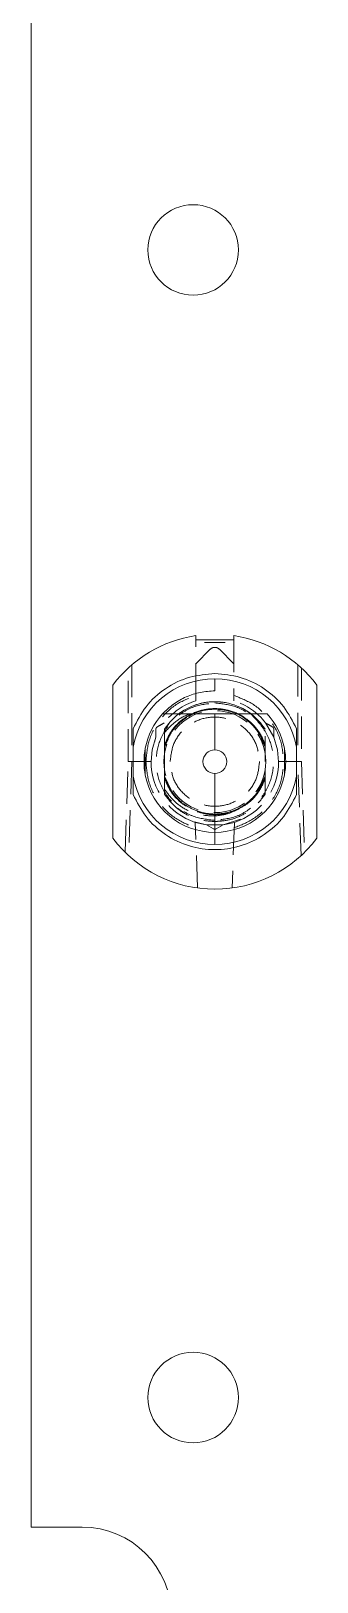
# Model space of a CAD drawing. Header units: millimetres. Extents: x 5 to 589, y 5 to 415.
# Drawn here: x 76.7 to 87.9, y 157.2 to 218 of the extents above; entities that cross this region are included whole.
import ezdxf

# ---------------------------------------------------------------- set-up
doc = ezdxf.new("R2010")
doc.units = ezdxf.units.MM
doc.linetypes.add('HIDDEN', pattern=[1.905, 1.27, -0.635])

msp = doc.modelspace()

# ---------------------------------------------------------------- linework, layer by layer
at = {"color": 7, "linetype": 'Continuous', "lineweight": 15}
for p, q in [((76.657, 308.324), (76.657, 159.364)), ((83.107, 194.322), (83.107, 194.154)), ((84.607, 194.154), (83.107, 194.154)), ((84.607, 194.322), (84.607, 194.154)), ((79.857, 192.379), (79.857, 186.379)), ((83.857, 192.629), (83.857, 192.154)), ((87.857, 186.379), (87.857, 192.379)), ((83.857, 189.844), (83.857, 191.254)), ((83.857, 186.604), (83.857, 188.914)), ((83.857, 186.604), (83.857, 186.129)), ((78.657, 159.364), (76.657, 159.364))]:
    msp.add_line(p, q, dxfattribs=at)
at = {"color": 7, "linetype": 'HIDDEN', "lineweight": 0}
for p, q in [((83.107, 191.973), (83.107, 194.154)), ((84.607, 194.154), (84.607, 191.973)), ((83.107, 193.214), (83.68, 193.787)), ((84.034, 193.787), (84.607, 193.214)), ((80.463, 189.379), (80.463, 193.05)), ((80.607, 193.179), (80.607, 190.029)), ((87.107, 190.029), (87.107, 193.179)), ((87.251, 193.05), (87.251, 189.379)), ((85.255, 191.268), (85.832, 190.652)), ((81.549, 190.339), (81.549, 190.654)), ((82.073, 190.881), (81.882, 190.652)), ((82.031, 190.831), (81.882, 190.652)), ((81.882, 190.652), (81.882, 189.694)), ((81.882, 190.38), (81.882, 190.03)), ((81.882, 190.03), (81.882, 190.38)), ((85.538, 190.602), (85.832, 190.03)), ((85.538, 190.601), (85.832, 190.03)), ((85.832, 190.652), (85.634, 190.888)), ((85.832, 190.38), (85.832, 190.03)), ((85.842, 190.898), (86.115, 190.741)), ((86.165, 190.339), (85.842, 190.898)), ((81.549, 190.339), (81.491, 190.137)), ((82.044, 190.345), (81.882, 190.03)), ((81.882, 189.945), (82.032, 190.262)), ((82.029, 190.258), (81.882, 189.945)), ((85.672, 190.284), (85.832, 189.945)), ((85.832, 189.945), (85.672, 190.284)), ((85.832, 190.03), (85.708, 190.271)), ((85.832, 189.694), (85.832, 189.945)), ((80.338, 185.826), (80.463, 189.379)), ((80.607, 189.379), (80.463, 189.379)), ((80.607, 189.379), (80.478, 185.693)), ((80.607, 189.379), (81.157, 189.379)), ((81.357, 189.379), (81.157, 189.379)), ((81.882, 189.694), (81.882, 189.064)), ((85.832, 189.46), (85.832, 189.694)), ((85.832, 189.379), (85.832, 189.647)), ((86.557, 189.379), (86.357, 189.379)), ((86.557, 189.379), (87.107, 189.379)), ((87.236, 185.693), (87.107, 189.379)), ((87.107, 189.379), (87.251, 189.379)), ((87.251, 189.379), (87.375, 185.826)), ((81.882, 189.064), (81.882, 188.306)), ((82.144, 188.256), (81.882, 188.813)), ((81.882, 188.813), (82.144, 188.256)), ((82.144, 188.256), (81.882, 188.813)), ((81.882, 188.813), (82.144, 188.256)), ((81.882, 188.728), (81.882, 188.105)), ((81.882, 188.306), (81.882, 188.728)), ((81.882, 188.728), (82.089, 188.325)), ((85.832, 188.813), (85.471, 188.107)), ((85.832, 188.728), (85.568, 188.214)), ((85.568, 188.214), (85.832, 188.728)), ((85.832, 188.728), (85.568, 188.214)), ((85.832, 188.813), (85.581, 188.281)), ((85.581, 188.281), (85.832, 188.813)), ((85.832, 188.813), (85.581, 188.281)), ((85.581, 188.281), (85.832, 188.813)), ((85.602, 188.281), (85.832, 188.728)), ((85.832, 188.813), (85.61, 188.343)), ((85.61, 188.343), (85.832, 188.813)), ((85.832, 188.813), (85.832, 189.064)), ((85.832, 188.105), (85.832, 188.728)), ((86.582, 188.854), (86.582, 188.854)), ((81.882, 188.105), (82.111, 187.832)), ((85.666, 187.908), (85.832, 188.105)), ((85.715, 187.966), (85.832, 188.105)), ((85.832, 188.378), (85.832, 188.105)), ((82.4, 187.554), (82.682, 187.344)), ((83.056, 187.019), (83.534, 186.9)), ((83.182, 184.425), (83.092, 186.999)), ((83.534, 186.9), (83.092, 186.999)), ((83.807, 186.742), (83.534, 186.9)), ((83.534, 186.9), (84.18, 186.9)), ((83.592, 187.062), (83.857, 187.029)), ((83.857, 187.029), (84.181, 187.069)), ((83.857, 187.029), (84.167, 187.068)), ((84.18, 186.9), (83.907, 186.742)), ((84.18, 186.9), (84.868, 187.12)), ((84.622, 186.999), (84.18, 186.9)), ((84.622, 186.999), (84.532, 184.425))]:
    msp.add_line(p, q, dxfattribs=at)
at = {"color": 7, "linetype": 'HIDDEN', "lineweight": 0, "flags": 128}
for points in [[(83.081, 191.308), (83.109, 191.312), (83.118, 191.312), (83.12, 191.312), (83.121, 191.311), (83.121, 191.311), (83.121, 191.311), (83.121, 191.311), (83.121, 191.311), (83.121, 191.311), (83.121, 191.311), (83.121, 191.311), (83.121, 191.311), (83.121, 191.311), (83.121, 191.311), (83.121, 191.311), (83.121, 191.311), (83.121, 191.311), (83.121, 191.311), (83.121, 191.311), (83.121, 191.311), (83.121, 191.311), (83.121, 191.311), (83.121, 191.311), (83.121, 191.311), (83.121, 191.311), (83.121, 191.311), (83.121, 191.311), (83.121, 191.31), (83.121, 191.31), (83.12, 191.309), (83.118, 191.307), (82.988, 191.243), (82.825, 191.155)], [(81.882, 190.652), (81.882, 190.652)], [(81.882, 190.652), (81.882, 190.652)], [(81.882, 190.652), (81.882, 190.652)], [(81.882, 190.652), (81.882, 190.652)], [(81.882, 190.652), (81.882, 190.652)], [(81.882, 190.652), (81.882, 190.652)], [(81.882, 190.652), (81.882, 190.652)], [(81.882, 190.652), (81.882, 190.652)], [(85.832, 190.652), (85.832, 190.652)], [(81.357, 189.379), (81.401, 189.845), (81.549, 190.339)], [(85.832, 189.945), (85.832, 189.945)], [(85.832, 189.945), (85.832, 189.945)], [(85.832, 189.945), (85.832, 189.945)], [(85.832, 189.945), (85.832, 189.945)], [(85.832, 189.945), (85.832, 189.945)], [(86.165, 190.339), (86.313, 189.845), (86.357, 189.37)], [(81.882, 189.694), (81.882, 189.694)], [(81.882, 189.064), (81.882, 189.064)], [(85.832, 188.813), (85.832, 188.813)], [(85.832, 188.813), (85.832, 188.813)], [(85.832, 188.813), (85.832, 188.813)], [(85.832, 188.813), (85.832, 188.813)], [(85.832, 188.813), (85.832, 188.813)], [(85.832, 188.813), (85.832, 188.813)], [(85.832, 188.813), (85.832, 188.813)], [(85.832, 188.813), (85.832, 188.813)], [(81.882, 188.105), (81.882, 188.105)], [(81.882, 188.105), (81.882, 188.105)], [(81.882, 188.105), (81.882, 188.105)], [(81.882, 188.105), (81.882, 188.105)], [(81.882, 188.105), (81.882, 188.105)], [(81.882, 188.105), (81.882, 188.105)], [(81.882, 188.105), (81.882, 188.105)], [(82.078, 188.352), (82.078, 188.352)], [(85.832, 188.105), (85.832, 188.105)], [(82.83, 187.6), (82.83, 187.6)]]:
    msp.add_lwpolyline(points, dxfattribs=at)
at = {"color": 7, "linetype": 'Continuous', "lineweight": 15}
for centre in [(83.007, 209.444), (83.007, 164.444)]:
    msp.add_circle(centre, 1.775, dxfattribs=at)
at = {"color": 7, "linetype": 'HIDDEN', "lineweight": 0}
msp.add_circle((83.857, 189.379), 2, dxfattribs=at)
at = {"color": 7, "linetype": 'Continuous', "lineweight": 15}
for centre, radius, start, end in [((83.857, 189.379), 5, 98.62693, 143.1301), ((83.857, 189.379), 5, 36.8699, 81.37307), ((83.857, 189.379), 3.25, 90, 169.93673), ((83.857, 189.379), 3.25, 10.06327, 90), ((83.857, 189.379), 2.775, 137.49336, 169.10705), ((83.857, 189.379), 2.775, 10.89324, 42.50663), ((83.857, 189.379), 2.775, 169.10668, 190.89376), ((83.857, 189.379), 0.465, 90, 270), ((83.857, 189.379), 0.465, 270, 90), ((83.857, 189.379), 2.775, 349.10676, 10.89295), ((83.857, 189.379), 3.25, 190.06327, 270), ((83.857, 189.379), 2.775, 190.89295, 270), ((83.857, 189.379), 2.775, 270, 349.10705), ((83.857, 189.379), 3.25, 270, 349.93673), ((83.857, 189.379), 5, 216.8699, 323.1301), ((78.657, 155.864), 3.5, 270, 90)]:
    msp.add_arc(centre, radius, start, end, dxfattribs=at)
at = {"color": 7, "linetype": 'HIDDEN', "lineweight": 0}
for radius, start, end in [(2.5, 107.4576, 142.57976), (2.35, 53.50581, 147.18508), (2.5, 37.42024, 72.5424), (2.5, 180, 252.18431), (2.5, 287.81569, 0)]:
    msp.add_arc((83.857, 189.379), radius, start, end, dxfattribs=at)
for points in [[(83.457, 194.054), (83.463, 194.054), (83.475, 194.054), (83.567, 194.054), (83.7, 194.054), (83.857, 194.054), (84.014, 194.054), (84.146, 194.054), (84.239, 194.054), (84.251, 194.054), (84.257, 194.054)], [(83.68, 193.787), (83.706, 193.807), (83.758, 193.848), (83.857, 193.866), (83.956, 193.848), (84.008, 193.807), (84.034, 193.787)], [(85.832, 190.652), (85.714, 190.809), (85.478, 191.122), (84.992, 191.463), (84.444, 191.68), (83.857, 191.753), (83.27, 191.68), (82.722, 191.463), (82.235, 191.122), (82, 190.809), (81.882, 190.652)], [(82.107, 189.379), (82.133, 189.608), (82.186, 190.066), (82.591, 190.649), (83.169, 191.038), (83.857, 191.174), (84.545, 191.038), (85.123, 190.649), (85.528, 190.066), (85.581, 189.608), (85.607, 189.379)], [(85.832, 189.945), (85.784, 190.084), (85.687, 190.363), (85.508, 190.597), (85.419, 190.714)], [(85.607, 189.379), (85.581, 189.15), (85.528, 188.692), (85.123, 188.109), (84.545, 187.72), (83.857, 187.583), (83.169, 187.72), (82.591, 188.109), (82.186, 188.692), (82.133, 189.15), (82.107, 189.379)], [(81.882, 188.105), (82, 187.949), (82.235, 187.635), (82.722, 187.297), (83.27, 187.071), (83.661, 187.043), (83.857, 187.029)], [(81.882, 188.105), (82, 187.949), (82.235, 187.635), (82.722, 187.297), (83.27, 187.071), (83.661, 187.043), (83.857, 187.029)], [(83.857, 187.029), (84.052, 187.043), (84.444, 187.071), (84.992, 187.297), (85.478, 187.635), (85.714, 187.949), (85.832, 188.105)], [(83.857, 187.029), (84.052, 187.043), (84.444, 187.071), (84.992, 187.297), (85.478, 187.635), (85.714, 187.949), (85.832, 188.105)], [(83.907, 186.742), (83.899, 186.739), (83.883, 186.731), (83.857, 186.728), (83.831, 186.731), (83.815, 186.739), (83.807, 186.742)]]:
    msp.add_open_spline(points, degree=3, dxfattribs=at)
at = {"color": 7, "linetype": 'Continuous', "lineweight": 15}
for points, knots in [([(80.657, 190.668), (80.808, 190.968), (81.117, 191.581), (81.902, 192.279), (82.844, 192.745), (83.528, 192.801), (83.863, 192.829)], [0, 0, 0, 0, 0.24439, 0.5, 0.75561, 1, 1, 1, 1]), ([(83.863, 192.829), (84.196, 192.8), (84.879, 192.742), (85.816, 192.275), (86.598, 191.579), (86.906, 190.967), (87.057, 190.668)], [0, 0, 0, 0, 0.244424, 0.5, 0.755576, 1, 1, 1, 1]), ([(83.857, 192.154), (83.665, 192.142), (83.282, 192.12), (82.732, 191.935), (82.225, 191.655), (81.949, 191.388), (81.811, 191.254)], [0, 0, 0, 0, 0.25, 0.5, 0.75, 1, 1, 1, 1]), ([(83.857, 191.254), (83.662, 191.254), (83.158, 191.254), (82.476, 191.254), (82.027, 191.254), (81.811, 191.254)], [0, 0, 0, 0, 0.246526, 0.63814, 1, 1, 1, 1]), ([(85.903, 191.254), (85.465, 191.254), (84.862, 191.254), (84.073, 191.254), (83.857, 191.254)], [0, 0, 0, 0, 0.725757, 1, 1, 1, 1]), ([(80.657, 190.668), (80.657, 190.534), (80.657, 190.36), (80.657, 190.166), (80.657, 190.085), (80.657, 190.031), (80.657, 189.992), (80.657, 189.965), (80.657, 189.951), (80.657, 189.947), (80.657, 189.947), (80.657, 189.947)], [0, 0, 0, 0, 0.52193, 0.674707, 0.779637, 0.851731, 0.901665, 0.954566, 0.975881, 0.993094, 1, 1, 1, 1]), ([(87.057, 190.668), (87.057, 190.534), (87.057, 190.36), (87.057, 190.166), (87.057, 190.085), (87.057, 190.031), (87.057, 189.992), (87.057, 189.965), (87.057, 189.951), (87.057, 189.947), (87.057, 189.947), (87.057, 189.947)], [0, 0, 0, 0, 0.52193, 0.674707, 0.779637, 0.851731, 0.901665, 0.954566, 0.975881, 0.993094, 1, 1, 1, 1]), ([(80.657, 189.947), (80.657, 189.771), (80.657, 189.418), (80.657, 189.025), (80.657, 188.833), (80.657, 188.811)], [0, 0, 0, 0, 0.4691, 0.939613, 1, 1, 1, 1]), ([(81.132, 189.903), (81.132, 189.613), (81.132, 189.26), (81.132, 188.916), (81.132, 188.854)], [0, 0, 0, 0, 0.821497, 1, 1, 1, 1]), ([(86.582, 188.854), (86.582, 189.145), (86.582, 189.498), (86.582, 189.842), (86.582, 189.903)], [0, 0, 0, 0, 0.821486, 1, 1, 1, 1]), ([(87.057, 189.947), (87.057, 189.771), (87.057, 189.418), (87.057, 189.025), (87.057, 188.833), (87.057, 188.811)], [0, 0, 0, 0, 0.4691, 0.939613, 1, 1, 1, 1]), ([(80.657, 188.811), (80.657, 188.81), (80.657, 188.809), (80.657, 188.798), (80.657, 188.754), (80.657, 188.558), (80.657, 188.324), (80.657, 188.127), (80.657, 188.09)], [0, 0, 0, 0, 0.016929, 0.039301, 0.081695, 0.236198, 0.852157, 1, 1, 1, 1]), ([(87.057, 188.811), (87.057, 188.81), (87.057, 188.809), (87.057, 188.798), (87.057, 188.754), (87.057, 188.558), (87.057, 188.324), (87.057, 188.127), (87.057, 188.09)], [0, 0, 0, 0, 0.016929, 0.039301, 0.081695, 0.236198, 0.852157, 1, 1, 1, 1]), ([(87.057, 188.09), (86.906, 187.791), (86.597, 187.179), (85.814, 186.477), (84.874, 186.028), (83.857, 185.88), (82.84, 186.028), (81.9, 186.477), (81.117, 187.179), (80.808, 187.791), (80.657, 188.09)], [0, 0, 0, 0, 0.122204, 0.25, 0.377796, 0.5, 0.622204, 0.75, 0.877796, 1, 1, 1, 1])]:
    msp.add_open_spline(points, degree=3, knots=knots, dxfattribs=at)
at = {"color": 7, "linetype": 'HIDDEN', "lineweight": 0}
for points, knots in [([(81.157, 189.379), (81.183, 189.661), (81.236, 190.242), (81.663, 191.028), (82.3, 191.657), (82.843, 191.869), (83.107, 191.973)], [0, 0, 0, 0, 0.243392, 0.5, 0.756608, 1, 1, 1, 1]), ([(83.857, 187.079), (83.568, 187.11), (83.121, 187.157), (82.585, 187.444), (82.22, 187.741), (81.92, 188.107), (81.643, 188.643), (81.501, 189.379), (81.643, 190.115), (81.92, 190.651), (82.219, 191.017), (82.585, 191.314), (83.121, 191.6), (83.568, 191.648), (83.857, 191.679)], [0, 0, 0, 0, 0.1197215, 0.1848235, 0.25, 0.315102, 0.3802785, 0.5, 0.6197215, 0.6848235, 0.75, 0.815102, 0.8802785, 1, 1, 1, 1]), ([(83.107, 191.973), (83.107, 191.945), (83.107, 191.89), (83.107, 191.821), (83.107, 191.772), (83.107, 191.767), (83.107, 191.764)], [0, 0, 0, 0, 0.25862, 0.513617, 0.75609, 1, 1, 1, 1]), ([(83.857, 191.679), (84.146, 191.648), (84.593, 191.6), (85.129, 191.314), (85.494, 191.017), (85.793, 190.651), (86.071, 190.115), (86.213, 189.379), (86.071, 188.643), (85.794, 188.107), (85.494, 187.741), (85.129, 187.444), (84.593, 187.158), (84.146, 187.11), (83.857, 187.079)], [0, 0, 0, 0, 0.119721, 0.184824, 0.25, 0.315102, 0.380279, 0.5, 0.619721, 0.684824, 0.75, 0.815102, 0.880279, 1, 1, 1, 1]), ([(84.607, 191.973), (84.871, 191.869), (85.414, 191.657), (86.05, 191.028), (86.478, 190.242), (86.531, 189.661), (86.557, 189.379)], [0, 0, 0, 0, 0.243392, 0.5, 0.756608, 1, 1, 1, 1]), ([(84.607, 191.973), (84.607, 191.945), (84.607, 191.89), (84.607, 191.822), (84.607, 191.772), (84.607, 191.767), (84.607, 191.764)], [0, 0, 0, 0, 0.2581054, 0.5125954, 0.7555938, 1, 1, 1, 1]), ([(85.387, 190.754), (85.288, 190.864), (85.044, 191.134), (84.504, 191.387), (83.858, 191.493), (83.205, 191.39), (82.62, 191.091), (82.142, 190.63), (81.969, 190.23), (81.882, 190.03)], [0, 0, 0, 0, 0.101378, 0.251148, 0.400918, 0.550689, 0.700459, 0.85023, 1, 1, 1, 1]), ([(81.882, 190.03), (81.969, 190.23), (82.142, 190.63), (82.62, 191.091), (83.205, 191.39), (83.858, 191.494), (84.503, 191.385), (85.016, 191.152), (85.241, 190.907), (85.318, 190.823)], [0, 0, 0, 0, 0.153218, 0.306436, 0.459655, 0.612873, 0.766091, 0.919309, 1, 1, 1, 1]), ([(81.882, 190.03), (81.969, 190.23), (82.142, 190.63), (82.62, 191.091), (83.205, 191.39), (83.858, 191.493), (84.505, 191.387), (85.048, 191.132), (85.295, 190.857), (85.397, 190.744)], [0, 0, 0, 0, 0.149287, 0.298575, 0.447862, 0.59715, 0.746437, 0.895724, 1, 1, 1, 1]), ([(85.076, 191.064), (84.888, 191.175), (84.513, 191.397), (83.856, 191.491), (83.206, 191.391), (82.62, 191.091), (82.142, 190.63), (81.969, 190.23), (81.882, 190.03)], [0, 0, 0, 0, 0.166667, 0.333333, 0.5, 0.666667, 0.833333, 1, 1, 1, 1]), ([(81.882, 190.03), (81.969, 190.23), (82.142, 190.63), (82.62, 191.091), (83.205, 191.39), (83.858, 191.493), (84.504, 191.387), (85.045, 191.134), (85.29, 190.862), (85.389, 190.752)], [0, 0, 0, 0, 0.149669, 0.299339, 0.449008, 0.598677, 0.748346, 0.898016, 1, 1, 1, 1]), ([(85.832, 190.03), (85.745, 190.23), (85.572, 190.63), (85.093, 191.091), (84.509, 191.39), (83.857, 191.493), (83.205, 191.39), (82.62, 191.091), (82.142, 190.63), (81.969, 190.23), (81.882, 190.03)], [0, 0, 0, 0, 0.125, 0.25, 0.375, 0.5, 0.625, 0.75, 0.875, 1, 1, 1, 1]), ([(81.882, 189.945), (81.963, 190.152), (82.125, 190.565), (82.601, 191.048), (83.193, 191.362), (83.857, 191.469), (84.521, 191.362), (85.113, 191.048), (85.589, 190.565), (85.751, 190.152), (85.832, 189.945)], [0, 0, 0, 0, 0.125, 0.25, 0.375, 0.5, 0.625, 0.75, 0.875, 1, 1, 1, 1]), ([(85.832, 189.945), (85.751, 190.152), (85.589, 190.565), (85.113, 191.048), (84.521, 191.362), (83.857, 191.469), (83.193, 191.362), (82.601, 191.048), (82.125, 190.565), (81.963, 190.152), (81.882, 189.945)], [0, 0, 0, 0, 0.125, 0.25, 0.375, 0.5, 0.625, 0.75, 0.875, 1, 1, 1, 1]), ([(81.882, 189.945), (81.963, 190.152), (82.125, 190.565), (82.601, 191.048), (83.193, 191.362), (83.857, 191.469), (84.521, 191.362), (85.113, 191.048), (85.589, 190.565), (85.751, 190.152), (85.832, 189.945)], [0, 0, 0, 0, 0.125, 0.25, 0.375, 0.5, 0.625, 0.75, 0.875, 1, 1, 1, 1]), ([(85.832, 189.945), (85.751, 190.152), (85.589, 190.565), (85.113, 191.048), (84.521, 191.362), (83.857, 191.469), (83.193, 191.362), (82.601, 191.048), (82.125, 190.565), (81.963, 190.152), (81.882, 189.945)], [0, 0, 0, 0, 0.125, 0.25, 0.375, 0.5, 0.625, 0.75, 0.875, 1, 1, 1, 1]), ([(81.882, 189.945), (81.963, 190.152), (82.125, 190.565), (82.601, 191.048), (83.193, 191.362), (83.857, 191.469), (84.521, 191.362), (85.113, 191.048), (85.589, 190.565), (85.751, 190.152), (85.832, 189.945)], [0, 0, 0, 0, 0.125, 0.25, 0.375, 0.5, 0.625, 0.75, 0.875, 1, 1, 1, 1]), ([(85.832, 189.945), (85.751, 190.152), (85.589, 190.565), (85.113, 191.048), (84.521, 191.362), (83.857, 191.469), (83.193, 191.362), (82.601, 191.048), (82.125, 190.565), (81.963, 190.152), (81.882, 189.945)], [0, 0, 0, 0, 0.1250001, 0.2500002, 0.3750001, 0.5, 0.625, 0.7499999, 0.8749999, 1, 1, 1, 1]), ([(81.882, 190.518), (82.035, 190.685), (82.34, 191.018), (82.793, 191.233), (83.045, 191.299), (83.081, 191.308)], [0, 0, 0, 0, 0.461832, 0.924144, 1, 1, 1, 1]), ([(85.419, 190.714), (85.332, 190.806), (85.231, 190.914), (85.117, 191.018), (85.097, 191.04), (85.094, 191.047), (85.093, 191.049), (85.093, 191.05), (85.094, 191.05), (85.094, 191.051)], [0, 0, 0, 0, 0.8053593, 0.9459667, 0.9826923, 0.9932326, 0.9969187, 0.9985022, 1, 1, 1, 1]), ([(85.094, 191.051), (85.256, 190.909), (85.582, 190.626), (85.748, 190.229), (85.832, 190.03)], [0, 0, 0, 0, 0.5, 1, 1, 1, 1]), ([(81.549, 190.654), (81.549, 190.663), (81.551, 190.68), (81.561, 190.704), (81.577, 190.726), (81.591, 190.736), (81.599, 190.741)], [0, 0, 0, 0, 0.250801, 0.5, 0.7492, 1, 1, 1, 1]), ([(81.599, 190.741), (81.592, 190.736), (81.583, 190.731), (81.571, 190.717), (81.566, 190.71), (81.562, 190.704), (81.559, 190.699), (81.555, 190.69), (81.549, 190.672), (81.549, 190.662), (81.549, 190.654)], [0, 0, 0, 0, 0.300148, 0.406676, 0.452606, 0.495873, 0.540099, 0.586724, 0.694539, 1, 1, 1, 1]), ([(81.549, 190.654), (81.549, 190.572), (81.549, 190.463), (81.549, 190.367), (81.549, 190.342), (81.549, 190.34), (81.549, 190.339)], [0, 0, 0, 0, 0.638677, 0.843739, 0.924999, 1, 1, 1, 1]), ([(81.871, 190.898), (81.87, 190.897), (81.868, 190.896), (81.847, 190.884), (81.795, 190.854), (81.708, 190.803), (81.637, 190.763), (81.599, 190.741)], [0, 0, 0, 0, 0.074114, 0.154923, 0.35991, 0.65372, 1, 1, 1, 1]), ([(85.318, 190.823), (85.394, 190.754), (85.633, 190.539), (85.752, 190.236), (85.832, 190.03)], [0, 0, 0, 0, 0.321279, 1, 1, 1, 1]), ([(85.832, 189.945), (85.784, 190.084), (85.687, 190.363), (85.508, 190.597), (85.419, 190.714)], [0, 0, 0, 0, 0.500001, 1, 1, 1, 1]), ([(86.115, 190.741), (86.044, 190.782), (85.95, 190.836), (85.867, 190.884), (85.846, 190.896), (85.843, 190.897), (85.842, 190.898)], [0, 0, 0, 0, 0.6387212, 0.8437522, 0.9250038, 1, 1, 1, 1]), ([(86.115, 190.741), (86.123, 190.736), (86.137, 190.726), (86.153, 190.704), (86.163, 190.68), (86.165, 190.663), (86.165, 190.654)], [0, 0, 0, 0, 0.250801, 0.5, 0.7492, 1, 1, 1, 1]), ([(86.165, 190.654), (86.165, 190.662), (86.165, 190.672), (86.159, 190.689), (86.155, 190.698), (86.152, 190.703), (86.149, 190.709), (86.143, 190.717), (86.131, 190.731), (86.122, 190.736), (86.115, 190.741)], [0, 0, 0, 0, 0.300148, 0.406676, 0.452606, 0.495873, 0.540099, 0.586724, 0.694539, 1, 1, 1, 1]), ([(86.165, 190.654), (86.165, 190.572), (86.165, 190.463), (86.165, 190.367), (86.165, 190.342), (86.165, 190.34), (86.165, 190.339)], [0, 0, 0, 0, 0.638718, 0.843747, 0.925001, 1, 1, 1, 1]), ([(81.882, 190.03), (81.882, 190.008), (81.882, 189.98), (81.882, 189.953), (81.882, 189.946), (81.882, 189.945), (81.882, 189.945)], [0, 0, 0, 0, 0.659326, 0.855277, 0.93051, 1, 1, 1, 1]), ([(81.882, 189.945), (81.882, 189.945), (81.882, 189.946), (81.882, 189.953), (81.882, 189.979), (81.882, 190.008), (81.882, 190.03)], [0, 0, 0, 0, 0.0688397, 0.1453138, 0.3446789, 1, 1, 1, 1]), ([(81.882, 190.03), (81.882, 190.008), (81.882, 189.98), (81.882, 189.953), (81.882, 189.946), (81.882, 189.945), (81.882, 189.945)], [0, 0, 0, 0, 0.659561, 0.855379, 0.930537, 1, 1, 1, 1]), ([(85.832, 189.945), (85.832, 189.945), (85.832, 189.946), (85.832, 189.953), (85.832, 189.979), (85.832, 190.008), (85.832, 190.03)], [0, 0, 0, 0, 0.068898, 0.145453, 0.344929, 1, 1, 1, 1]), ([(85.832, 190.03), (85.832, 190.008), (85.832, 189.98), (85.832, 189.953), (85.832, 189.946), (85.832, 189.945), (85.832, 189.945)], [0, 0, 0, 0, 0.659471, 0.855328, 0.930516, 1, 1, 1, 1]), ([(81.157, 189.379), (81.183, 189.097), (81.235, 188.518), (81.661, 187.733), (82.295, 187.104), (82.836, 186.891), (83.099, 186.787)], [0, 0, 0, 0, 0.243423, 0.5, 0.756577, 1, 1, 1, 1]), ([(84.614, 186.787), (84.878, 186.891), (85.419, 187.104), (86.053, 187.733), (86.479, 188.518), (86.531, 189.097), (86.557, 189.379)], [0, 0, 0, 0, 0.243423, 0.5, 0.756577, 1, 1, 1, 1]), ([(81.882, 188.813), (81.882, 188.813), (81.882, 188.812), (81.882, 188.805), (81.882, 188.778), (81.882, 188.75), (81.882, 188.728)], [0, 0, 0, 0, 0.0688628, 0.1453806, 0.3448142, 1, 1, 1, 1]), ([(81.882, 188.813), (81.882, 188.813), (81.882, 188.812), (81.882, 188.805), (81.882, 188.778), (81.882, 188.75), (81.882, 188.728)], [0, 0, 0, 0, 0.0689465, 0.145569, 0.3451359, 1, 1, 1, 1]), ([(81.882, 188.728), (81.882, 188.75), (81.882, 188.778), (81.882, 188.805), (81.882, 188.812), (81.882, 188.813), (81.882, 188.813)], [0, 0, 0, 0, 0.659587, 0.855421, 0.930569, 1, 1, 1, 1]), ([(85.471, 188.107), (85.343, 187.969), (85.087, 187.692), (84.578, 187.429), (84.024, 187.305), (83.456, 187.338), (82.917, 187.522), (82.451, 187.847), (82.08, 188.283), (81.948, 188.636), (81.882, 188.813)], [0, 0, 0, 0, 0.125, 0.25, 0.375001, 0.500001, 0.625001, 0.750001, 0.875, 1, 1, 1, 1]), ([(81.882, 188.813), (81.963, 188.606), (82.125, 188.192), (82.601, 187.71), (83.193, 187.396), (83.857, 187.289), (84.521, 187.396), (85.113, 187.71), (85.589, 188.192), (85.751, 188.606), (85.832, 188.813)], [0, 0, 0, 0, 0.125, 0.25, 0.375, 0.5, 0.625, 0.75, 0.875, 1, 1, 1, 1]), ([(81.882, 188.728), (81.937, 188.591), (82.046, 188.316), (82.316, 187.96), (82.649, 187.666), (83.039, 187.45), (83.465, 187.32), (83.908, 187.285), (84.351, 187.339), (84.625, 187.45), (84.761, 187.506)], [0, 0, 0, 0, 0.125, 0.25, 0.375, 0.5, 0.625, 0.75, 0.875, 1, 1, 1, 1]), ([(85.832, 188.728), (85.745, 188.528), (85.572, 188.128), (85.093, 187.667), (84.509, 187.368), (83.857, 187.265), (83.205, 187.368), (82.62, 187.667), (82.142, 188.128), (81.969, 188.528), (81.882, 188.728)], [0, 0, 0, 0, 0.125, 0.25, 0.375, 0.5, 0.625, 0.75, 0.875, 1, 1, 1, 1]), ([(84.686, 187.496), (84.819, 187.555), (85.152, 187.703), (85.57, 188.132), (85.745, 188.529), (85.832, 188.728)], [0, 0, 0, 0, 0.252266, 0.626133, 1, 1, 1, 1]), ([(85.832, 188.728), (85.749, 188.524), (85.609, 188.179), (85.332, 187.936), (85.219, 187.836)], [0, 0, 0, 0, 0.59211, 1, 1, 1, 1]), ([(85.832, 188.813), (85.832, 188.813), (85.832, 188.812), (85.832, 188.805), (85.832, 188.778), (85.832, 188.75), (85.832, 188.728)], [0, 0, 0, 0, 0.068868, 0.145416, 0.344909, 1, 1, 1, 1]), ([(85.832, 188.728), (85.832, 188.75), (85.832, 188.778), (85.832, 188.805), (85.832, 188.812), (85.832, 188.813), (85.832, 188.813)], [0, 0, 0, 0, 0.659358, 0.855274, 0.930498, 1, 1, 1, 1]), ([(85.832, 188.813), (85.832, 188.813), (85.832, 188.812), (85.832, 188.805), (85.832, 188.778), (85.832, 188.75), (85.832, 188.728)], [0, 0, 0, 0, 0.068948, 0.145582, 0.345171, 1, 1, 1, 1]), ([(81.882, 188.306), (81.999, 188.143), (82.232, 187.82), (82.725, 187.479), (83.276, 187.265), (83.664, 187.255), (83.857, 187.25)], [0, 0, 0, 0, 0.255054, 0.506739, 0.755054, 1, 1, 1, 1]), ([(84.761, 187.506), (84.896, 187.589), (85.162, 187.753), (85.368, 187.99), (85.471, 188.107)], [0, 0, 0, 0, 0.502467, 1, 1, 1, 1]), ([(84.761, 187.506), (84.619, 187.438), (84.332, 187.302), (84.016, 187.267), (83.857, 187.25)], [0, 0, 0, 0, 0.497063, 1, 1, 1, 1])]:
    msp.add_open_spline(points, degree=3, knots=knots, dxfattribs=at)

doc.saveas('drawing.dxf')
